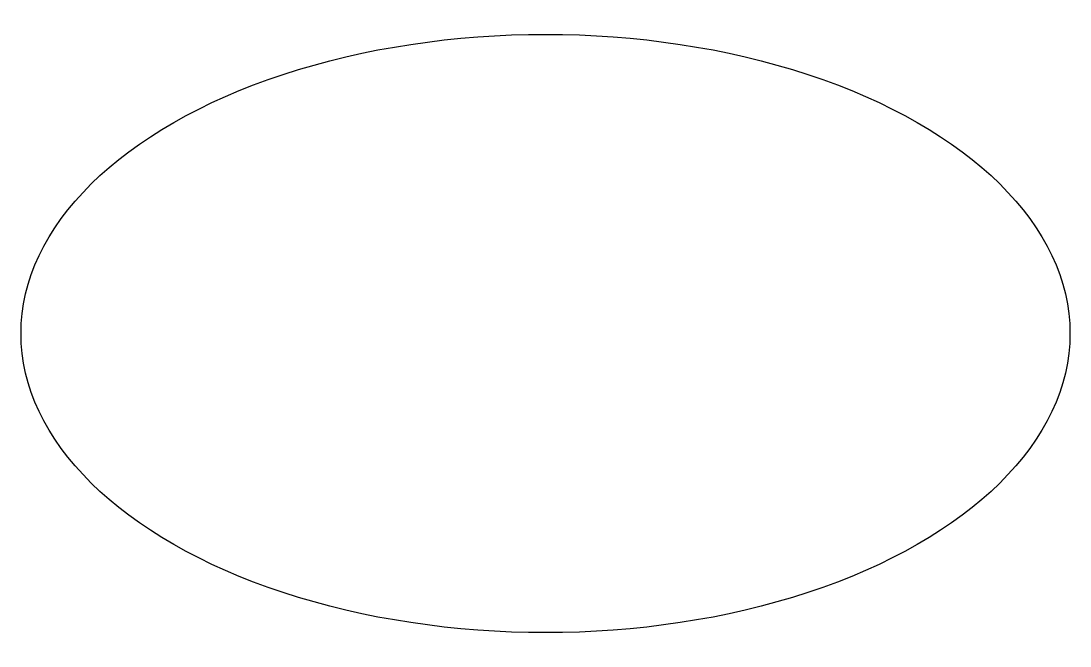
# Model space of a CAD drawing. Extents: x -293 to 180, y 2 to 171.
# Drawn here: x -293.3 to -233.1, y 61.9 to 97.8 of the extents above.
import ezdxf

# ---------------------------------------------------------------- set-up
doc = ezdxf.new("R2010")
doc.units = 0
doc.layers.get('0').update_dxf_attribs({"linetype": 'CONTINUOUS'})

msp = doc.modelspace()

# ---------------------------------------------------------------- linework, layer by layer
at = {"color": 7}
msp.add_lwpolyline([(-233.075464, 79.810696), (-233.075464, 79.810696)], dxfattribs=at)
for points in [[(-278.280811, 94.699199), (-268.955566, 97.770494), (-257.465378, 97.770494), (-248.140133, 94.699199)], [(-293.34548, 79.810696), (-293.348989, 85.952129), (-287.606057, 91.627904), (-278.280811, 94.699199)], [(-248.140133, 94.699199), (-238.814887, 91.627904), (-233.071955, 85.952129), (-233.075464, 79.810696)], [(-278.280811, 64.922193), (-287.606057, 67.993488), (-293.348989, 73.669263), (-293.34548, 79.810696)], [(-233.075464, 79.810696), (-233.071955, 73.669263), (-238.814887, 67.993488), (-248.140133, 64.922193)], [(-248.140133, 64.922193), (-257.465378, 61.850898), (-268.955566, 61.850898), (-278.280811, 64.922193)]]:
    msp.add_open_spline(points, degree=3, dxfattribs=at)

doc.saveas('drawing.dxf')
